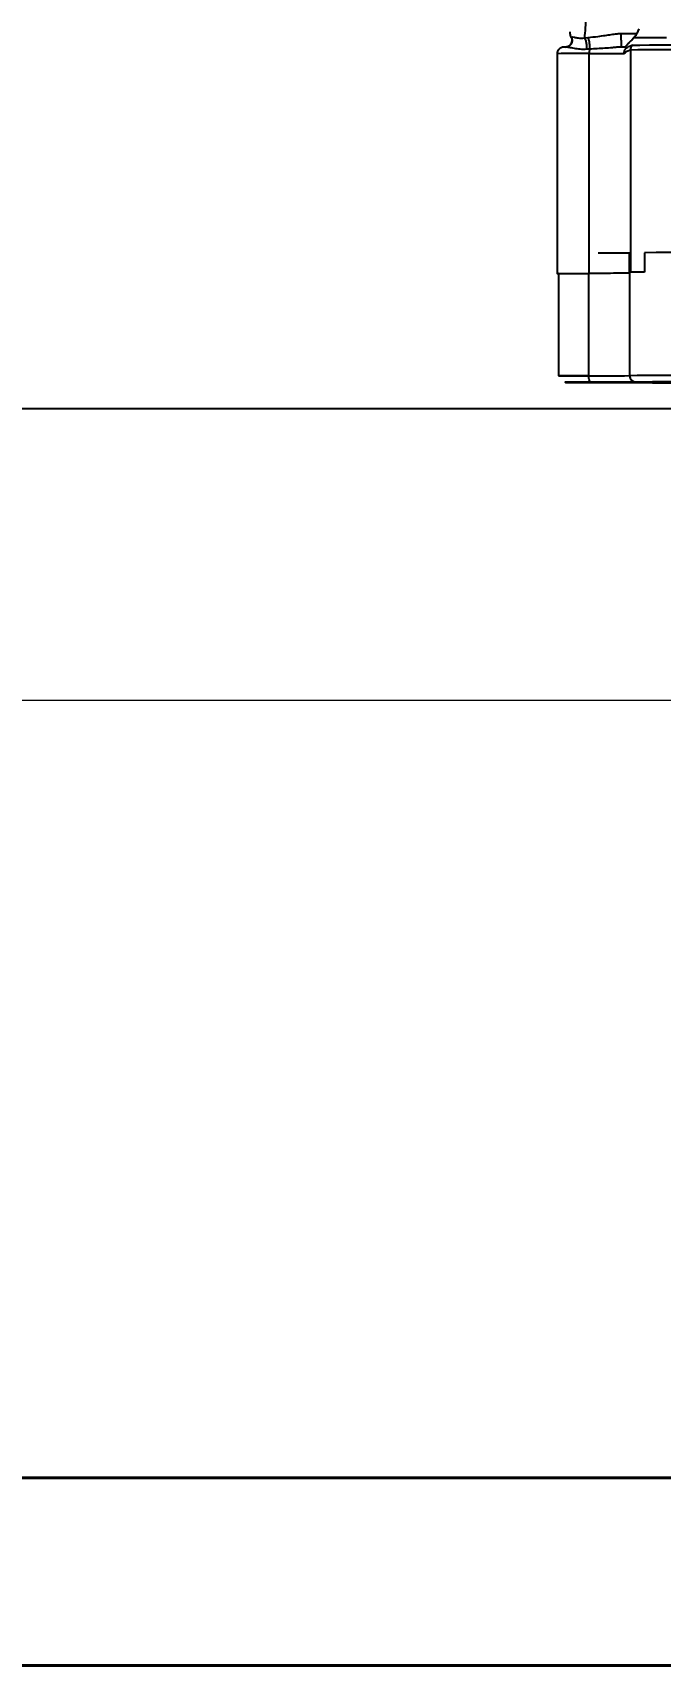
# Model space of a CAD drawing. Header units: millimetres. Extents: x 2136 to 4572, y 748 to 2471.
# Drawn here: x 2945.2 to 3042.2, y 748.4 to 1001 of the extents above; entities that cross this region are included whole.
import ezdxf

# ---------------------------------------------------------------- set-up
doc = ezdxf.new("R2010")
doc.units = ezdxf.units.MM
for name, color, linetype, lineweight in [('AM_5', 3, 'Continuous', 25), ('AM_BOR', 7, 'Continuous', 50), ('粗实线', 7, 'Continuous', 40)]:
    doc.layers.add(name, color=color, linetype=linetype, lineweight=lineweight)
doc.styles.add('SLDTEXTSTYLE1', font='txt.shx', dxfattribs={"width": 0.7, "bigfont": 'gbcbig.shx'})
doc.dimstyles.new('SLDDIMSTYLE12$0', dxfattribs={"dimtxt": 12, "dimasz": 10, "dimexe": 0, "dimexo": 0.0625, "dimgap": 0.875, "dimtad": 1, "dimdec": 1, "dimlfac": 1.8, "dimrnd": 1e-09, "dimzin": 12, "dimdsep": 46, "dimtxsty": 'SLDTEXTSTYLE1', "dimcen": 0.09, "dimdle": 8.16, "dimclrd": 3, "dimclre": 3, "dimadec": 0, "dimazin": 3, "dimtfac": 1, "dimtdec": 1, "dimtofl": 0, "dimtmove": 0, "dimatfit": 3, "dimfxl": 0, "dimfrac": 2, "dimtolj": 1, "dimlwd": 5, "dimlwe": 5, "dimarcsym": 0})

# ---------------------------------------------------------------- blocks, each defined once
blk = doc.blocks.new('*D74')
at = {"layer": 'AM_5', "color": 3, "lineweight": 5, "transparency": 16777216}
blk.add_line((3115.95, 1184.34), (2927.96, 1184.34), dxfattribs=at)
at = {"layer": 'AM_5', "color": 3, "linetype": 'Continuous', "lineweight": 5, "transparency": 16777216}
for p, q in [((2927.96, 1174.34), (2927.96, 952.73)), ((3070.2, 942.73), (2927.96, 942.73))]:
    blk.add_line(p, q, dxfattribs=at)
at = {"layer": 'AM_5', "color": 3, "transparency": 16777216}
for points in [[(2926.29, 1174.34), (2929.62, 1174.34), (2927.96, 1184.34)], [(2926.29, 952.73), (2929.62, 952.73), (2927.96, 942.73)]]:
    blk.add_solid(points, dxfattribs=at)
at = {"layer": 'Defpoints', "color": 0, "transparency": 16777216}
for p in [(3116.01, 1184.34), (2927.96, 942.73), (3070.27, 942.73)]:
    blk.add_point(p, dxfattribs=at)
at = {"layer": 'AM_5', "color": 0, "transparency": 16777216, "insert": (2921.08, 1010.01), "char_height": 12, "attachment_point": 5, "rotation": 90, "style": 'SLDTEXTSTYLE1'}
blk.add_mtext('\\A1;245', dxfattribs=at)
blk = doc.blocks.new('*D58')
at = {"layer": 'AM_5', "color": 3, "lineweight": 5, "transparency": 16777216}
blk.add_line((3069.18, 942.8), (2928.14, 942.8), dxfattribs=at)
at = {"layer": 'AM_5', "color": 3, "linetype": 'Continuous', "lineweight": 5, "transparency": 16777216}
for p, q in [((2928.14, 932.8), (2928.14, 907.64)), ((3051.92, 897.64), (2928.14, 897.64))]:
    blk.add_line(p, q, dxfattribs=at)
at = {"layer": 'AM_5', "color": 3, "transparency": 16777216}
for points in [[(2926.47, 932.8), (2929.8, 932.8), (2928.14, 942.8)], [(2926.47, 907.64), (2929.8, 907.64), (2928.14, 897.64)]]:
    blk.add_solid(points, dxfattribs=at)
at = {"layer": 'Defpoints', "color": 0, "transparency": 16777216}
for p in [(3069.24, 942.8), (2928.14, 897.64), (3051.99, 897.64)]:
    blk.add_point(p, dxfattribs=at)
at = {"layer": 'AM_5', "color": 0, "transparency": 16777216, "insert": (2921.26, 920.22), "char_height": 12, "attachment_point": 5, "rotation": 90, "style": 'SLDTEXTSTYLE1'}
blk.add_mtext('\\A1;45', dxfattribs=at)
blk = doc.blocks.new('rA3')
at = {"layer": '粗实线'}
for p, q in [((358.384, 129.26), (748.384, 129.26)), ((333.384, 124.26), (753.384, 124.26))]:
    blk.add_line(p, q, dxfattribs=at)

msp = doc.modelspace()

# ---------------------------------------------------------------- linework, layer by layer
at = {"color": 7, "linetype": 'Continuous', "lineweight": 25}
for p, q in [((3028.434, 1000.267), (3028.514, 1000.29)), ((3036.174, 1000.847), (3038.635, 1000.847)), ((3038.635, 1000.847), (3038.963, 1001.562)), ((3027.78, 998.745), (3027.668, 998.72)), ((3030.48, 1000.166), (3031.009, 1000.215)), ((3031.282, 998.412), (3030.815, 998.387)), ((3031.189, 963.726), (3031.189, 997.726)), ((3036.174, 998.731), (3035.644, 998.704)), ((3036.174, 998.804), (3036.174, 998.731)), ((3036.926, 998.733), (3036.174, 998.731)), ((3037.601, 998.328), (3037.601, 963.901)), ((3038.107, 1000.143), (3037.786, 999.828)), ((3026.254, 997.711), (3026.254, 963.711)), ((3037.411, 966.899), (3037.411, 963.899)), ((3037.411, 966.899), (3037.534, 966.899)), ((3039.767, 966.919), (3039.767, 963.919)), ((3026.476, 963.711), (3026.476, 947.869)), ((3031.145, 947.883), (3031.145, 963.726)), ((3037.467, 963.899), (3037.467, 947.899))]:
    msp.add_line(p, q, dxfattribs=at)
at = {"color": 7, "linetype": 'Continuous', "lineweight": 25, "flags": 128}
for points in [[(3036.174, 999.828), (3036.174, 999.99), (3036.174, 1000.149), (3036.174, 1000.3), (3036.174, 1000.441), (3036.174, 1000.569), (3036.174, 1000.681), (3036.174, 1000.775), (3036.174, 1000.847)], [(3037.601, 998.328), (3038.753, 998.339), (3040.251, 998.35), (3042.089, 998.361), (3044.258, 998.371), (3046.749, 998.381), (3049.55, 998.391), (3052.65, 998.4), (3056.033, 998.409), (3059.685, 998.417), (3063.591, 998.425), (3067.731, 998.432), (3072.088, 998.439), (3076.643, 998.445), (3081.374, 998.45), (3086.261, 998.455), (3091.282, 998.459), (3096.415, 998.462), (3101.637, 998.465)], [(3037.889, 999.035), (3039.036, 999.046), (3040.529, 999.057), (3042.361, 999.067), (3044.522, 999.078), (3047.003, 999.088), (3049.795, 999.098), (3052.882, 999.107), (3056.254, 999.116), (3059.893, 999.124), (3063.783, 999.132), (3067.909, 999.139), (3072.25, 999.146), (3076.788, 999.152), (3081.502, 999.157), (3086.371, 999.162), (3091.374, 999.165), (3096.488, 999.169), (3101.69, 999.171)], [(3043.167, 1000.187), (3041.382, 1000.176), (3039.94, 1000.165), (3038.846, 1000.154), (3038.107, 1000.143)], [(3101.864, 967.037), (3096.538, 967.034), (3091.304, 967.031), (3086.185, 967.027), (3081.205, 967.022), (3076.387, 967.017), (3071.755, 967.011), (3067.328, 967.004), (3063.128, 966.997), (3059.174, 966.989), (3055.485, 966.98), (3052.077, 966.971), (3048.967, 966.961), (3046.168, 966.951), (3043.695, 966.941), (3041.558, 966.93), (3039.767, 966.919)], [(3031.496, 946.881), (3031.428, 946.901), (3031.362, 946.958), (3031.301, 947.051), (3031.248, 947.175), (3031.204, 947.327), (3031.171, 947.5), (3031.151, 947.688), (3031.145, 947.883)], [(3101.864, 948.037), (3096.605, 948.034), (3091.434, 948.031), (3086.375, 948.027), (3081.451, 948.023), (3076.685, 948.017), (3072.097, 948.011), (3067.708, 948.005), (3063.539, 947.997), (3059.608, 947.99), (3055.933, 947.981), (3052.53, 947.972), (3049.416, 947.963), (3046.603, 947.953), (3044.106, 947.943), (3041.934, 947.932), (3040.099, 947.921), (3038.607, 947.91), (3037.467, 947.899)], [(3038.876, 946.869), (3038.699, 946.866), (3038.18, 946.863), (3037.353, 946.861), (3036.276, 946.859), (3035.022, 946.858), (3033.676, 946.857), (3032.331, 946.858), (3031.076, 946.859), (3029.999, 946.861), (3029.173, 946.863), (3028.654, 946.866), (3028.476, 946.869), (3028.654, 946.871), (3029.173, 946.874), (3029.999, 946.876), (3031.076, 946.878), (3032.331, 946.879), (3033.676, 946.88), (3035.022, 946.879), (3036.276, 946.878), (3037.353, 946.876), (3038.18, 946.874), (3038.699, 946.871), (3038.876, 946.869)], [(3031.496, 946.856), (3031.428, 946.875), (3031.422, 946.879)], [(3038.451, 946.838), (3038.259, 946.858), (3038.19, 946.874)]]:
    msp.add_lwpolyline(points, dxfattribs=at)
at = {"color": 7, "linetype": 'Continuous', "lineweight": 25}
for centre, radius, start, end in [((3027.523, 999.814), 1.1, 270.09999, 25.63662), ((3030.107, 543.943), 453.784, 89.86336, 90.48649), ((3033.502, 997.76), 2.314, 163.65187, 180.85663), ((3030.369, 2896.087), 1898.362, 270.024744, 270.187646), ((3032.698, 1753.769), 786.885, 269.993192, 270.343129), ((3037.073, 997.636), 33.739, 270.57375, 270.66978), ((3042.959, 466.285), 497.644, 90.36744, 90.63226), ((3030.139, 517.454), 430.43, 89.86614, 90.48756), ((3030.362, 1450.599), 502.745, 269.55713, 270.08916), ((3031.637, 1990.221), 1042.338, 269.972937, 270.320473), ((3038.46, 947.891), 0.992, 179.54189, 269.50442)]:
    msp.add_arc(centre, radius, start, end, dxfattribs=at)
for points, knots in [([(3030.999, 1022.292), (3030.997, 1021.101), (3030.993, 1018.697), (3030.968, 1015.548), (3030.936, 1012.869), (3030.9, 1010.646), (3030.852, 1008.335), (3030.787, 1005.96), (3030.702, 1003.629), (3030.599, 1001.556), (3030.521, 1000.64), (3030.48, 1000.166)], [0, 0, 0, 0, 0.1217334, 0.2456529, 0.3295313, 0.4143849, 0.5002146, 0.6112196, 0.7315209, 0.8611156, 1, 1, 1, 1]), ([(3028.434, 1000.267), (3028.468, 1000.174), (3028.527, 1000.013), (3028.54, 999.744), (3028.496, 999.477), (3028.375, 999.22), (3028.193, 999.002), (3027.97, 998.828), (3027.782, 998.779), (3027.69, 998.755)], [0, 0, 0, 0, 0.1529156, 0.2657043, 0.4140042, 0.5702861, 0.7000495, 0.8539974, 1, 1, 1, 1]), ([(3028.434, 1000.267), (3028.369, 1000.442), (3028.268, 1000.711), (3028.257, 1000.997), (3028.254, 1001.097)], [0, 0, 0, 0, 0.649785, 1, 1, 1, 1]), ([(3028.514, 1000.29), (3028.578, 1000.308), (3028.672, 1000.335), (3029.346, 1000.15), (3029.933, 1000.103), (3030.301, 1000.145), (3030.48, 1000.166)], [0, 0, 0, 0, 0.5280891, 0.7757084, 0.8910227, 1, 1, 1, 1]), ([(3031.009, 1000.215), (3031.533, 1000.266), (3032.45, 1000.356), (3033.641, 1000.532), (3034.614, 1000.683), (3035.424, 1000.812), (3035.956, 1000.837), (3036.174, 1000.847)], [0, 0, 0, 0, 0.2998788, 0.5240414, 0.7085127, 0.8805177, 1, 1, 1, 1]), ([(3038.107, 1000.143), (3038.172, 1000.21), (3038.303, 1000.347), (3038.448, 1000.549), (3038.561, 1000.728), (3038.61, 1000.807), (3038.635, 1000.847)], [0, 0, 0, 0, 0.2574412, 0.5169374, 0.7503202, 1, 1, 1, 1]), ([(3027.506, 998.714), (3027.47, 998.714), (3027.349, 998.713), (3027.289, 998.713), (3027.235, 998.711), (3027.199, 998.71), (3027.138, 998.704), (3027.034, 998.69), (3026.842, 998.634), (3026.597, 998.488), (3026.382, 998.234), (3026.259, 997.956), (3026.267, 997.775), (3026.27, 997.711)], [0, 0, 0, 0, 0.09765574, 0.32952341, 0.45229602, 0.50973202, 0.53157644, 0.55586324, 0.62297078, 0.71971371, 0.82681332, 0.93903654, 1, 1, 1, 1]), ([(3030.815, 998.387), (3030.477, 998.381), (3029.765, 998.37), (3029.011, 998.493), (3028.533, 998.586), (3028.286, 998.634), (3027.876, 998.707), (3027.689, 998.711), (3027.524, 998.715)], [0, 0, 0, 0, 0.1842083, 0.3884705, 0.5171044, 0.6010534, 0.6481318, 1, 1, 1, 1]), ([(3030.815, 998.387), (3030.825, 998.451), (3030.846, 998.586), (3030.854, 998.839), (3030.839, 999.124), (3030.797, 999.42), (3030.731, 999.693), (3030.651, 999.916), (3030.566, 1000.078), (3030.508, 1000.138), (3030.48, 1000.166)], [0, 0, 0, 0, 0.111182, 0.2335049, 0.3645523, 0.5004088, 0.6362, 0.7670654, 0.889124, 1, 1, 1, 1]), ([(3031.282, 998.412), (3031.291, 998.475), (3031.31, 998.608), (3031.317, 998.859), (3031.306, 999.147), (3031.272, 999.447), (3031.218, 999.727), (3031.151, 999.956), (3031.08, 1000.124), (3031.031, 1000.186), (3031.009, 1000.215)], [0, 0, 0, 0, 0.1107503, 0.2328673, 0.3639412, 0.5, 0.6360588, 0.7671327, 0.8892497, 1, 1, 1, 1]), ([(3035.644, 998.704), (3035.597, 998.702), (3035.306, 998.688), (3034.66, 998.623), (3033.303, 998.514), (3032.078, 998.452), (3031.282, 998.412)], [0, 0, 0, 0, 0.0324677, 0.2006712, 0.4805246, 1, 1, 1, 1]), ([(3036.174, 999.828), (3036.174, 999.684), (3036.174, 999.394), (3036.174, 999.041), (3036.174, 998.835), (3036.174, 998.807), (3036.174, 998.804)], [0, 0, 0, 0, 0.3205893, 0.6411787, 0.961768, 1, 1, 1, 1]), ([(3036.824, 998.482), (3036.785, 998.435), (3036.705, 998.335), (3036.623, 998.143), (3036.58, 997.939), (3036.584, 997.798), (3036.586, 997.736)], [0, 0, 0, 0, 0.2391493, 0.4971627, 0.7785241, 1, 1, 1, 1]), ([(3036.586, 997.736), (3036.811, 997.908), (3037.251, 998.243), (3037.486, 998.3), (3037.601, 998.328)], [0, 0, 0, 0, 0.51151, 1, 1, 1, 1]), ([(3037.786, 999.828), (3037.643, 999.684), (3037.371, 999.411), (3037.077, 999.097), (3036.911, 998.908), (3036.831, 998.807), (3036.788, 998.742), (3036.797, 998.734), (3036.802, 998.731)], [0, 0, 0, 0, 0.2963706, 0.5614084, 0.6796926, 0.7917416, 0.8963265, 1, 1, 1, 1]), ([(3036.824, 998.482), (3037.055, 998.64), (3037.517, 998.956), (3037.765, 999.009), (3037.889, 999.035)], [0, 0, 0, 0, 0.5006525, 1, 1, 1, 1]), ([(3036.926, 998.733), (3036.949, 998.727), (3036.981, 998.719), (3036.943, 998.633), (3036.892, 998.56), (3036.845, 998.507), (3036.824, 998.482)], [0, 0, 0, 0, 0.5469017, 0.7855349, 0.9022486, 1, 1, 1, 1]), ([(3026.476, 963.708), (3026.377, 963.709), (3026.123, 963.711), (3026.505, 963.716), (3027.512, 963.72), (3029.107, 963.724), (3030.495, 963.725), (3031.189, 963.726)], [0, 0, 0, 0, 0.13821275, 0.35365956, 0.56910637, 0.78455319, 1, 1, 1, 1]), ([(3037.44, 963.741), (3037.259, 963.74), (3036.852, 963.736), (3035.471, 963.732), (3033.563, 963.728), (3031.98, 963.727), (3031.189, 963.726)], [0, 0, 0, 0, 0.21032987, 0.47355325, 0.73677662, 1, 1, 1, 1]), ([(3031.496, 946.881), (3030.943, 946.88), (3029.809, 946.879), (3028.5, 946.876), (3027.662, 946.873), (3027.386, 946.869), (3027.662, 946.865), (3028.5, 946.861), (3029.809, 946.858), (3030.943, 946.857), (3031.496, 946.856)], [0, 0, 0, 0, 0.122089, 0.25, 0.377911, 0.5, 0.622089, 0.75, 0.877911, 1, 1, 1, 1]), ([(3038.451, 946.899), (3038.217, 946.897), (3037.742, 946.893), (3036.158, 946.888), (3034.066, 946.884), (3032.343, 946.882), (3031.496, 946.881)], [0, 0, 0, 0, 0.24579633, 0.5, 0.75420367, 1, 1, 1, 1]), ([(3031.496, 946.856), (3032.343, 946.855), (3034.066, 946.854), (3036.158, 946.849), (3037.742, 946.844), (3038.217, 946.84), (3038.451, 946.838)], [0, 0, 0, 0, 0.24579633, 0.5, 0.75420367, 1, 1, 1, 1]), ([(3102.043, 947.035), (3099.547, 947.034), (3094.509, 947.031), (3087.132, 947.026), (3079.89, 947.019), (3072.911, 947.01), (3066.308, 947), (3060.215, 946.988), (3054.722, 946.975), (3049.91, 946.961), (3045.848, 946.946), (3042.579, 946.931), (3040.04, 946.915), (3038.977, 946.904), (3038.451, 946.899)], [0, 0, 0, 0, 0.0799588, 0.1613715, 0.2441424, 0.3288926, 0.4142166, 0.5, 0.5857784, 0.6711024, 0.7558576, 0.8386237, 0.9200388, 1, 1, 1, 1]), ([(3038.451, 946.838), (3038.983, 946.833), (3040.056, 946.822), (3042.191, 946.808), (3043.995, 946.8), (3044.69, 946.797)], [0, 0, 0, 0, 0.3763945, 0.7596333, 1, 1, 1, 1])]:
    msp.add_open_spline(points, degree=3, knots=knots, dxfattribs=at)
msp.add_open_spline([(3037.889, 999.035), (3037.846, 998.986), (3037.76, 998.888), (3037.67, 998.712), (3037.611, 998.524), (3037.604, 998.393), (3037.601, 998.328)], degree=3, dxfattribs=at)

# ---------------------------------------------------------------- block references
at = {"layer": 'AM_BOR', "xscale": 5.80078125, "yscale": 5.80078125, "zscale": 5.80078125}
msp.add_blockref('rA3', (201.961, 27.575), dxfattribs=at)

# ---------------------------------------------------------------- dimensions: what is measured, and where the dimension line sits
at = {"layer": 'AM_5'}
dim = msp.add_linear_dim(base=(2927.956, 942.729), p1=(3116.012, 1184.341), p2=(3070.267, 942.729), angle=90, text='245', dimstyle='SLDDIMSTYLE12$0', override={"dimlfac": 1}, dxfattribs=at)
dim.commit()
dim.dimension.update_dxf_attribs({"geometry": '*D74', "text_midpoint": (2927.956, 1010.011), "dimtype": 160})
dim = msp.add_linear_dim(base=(2928.135, 897.645), p1=(3069.245, 942.801), p2=(3051.987, 897.645), angle=90, text='45', dimstyle='SLDDIMSTYLE12$0', override={"dimlfac": 1, "dimpost": ''}, dxfattribs=at)
dim.commit()
dim.dimension.update_dxf_attribs({"geometry": '*D58', "text_midpoint": (2921.26, 920.223)})

doc.saveas('drawing.dxf')
